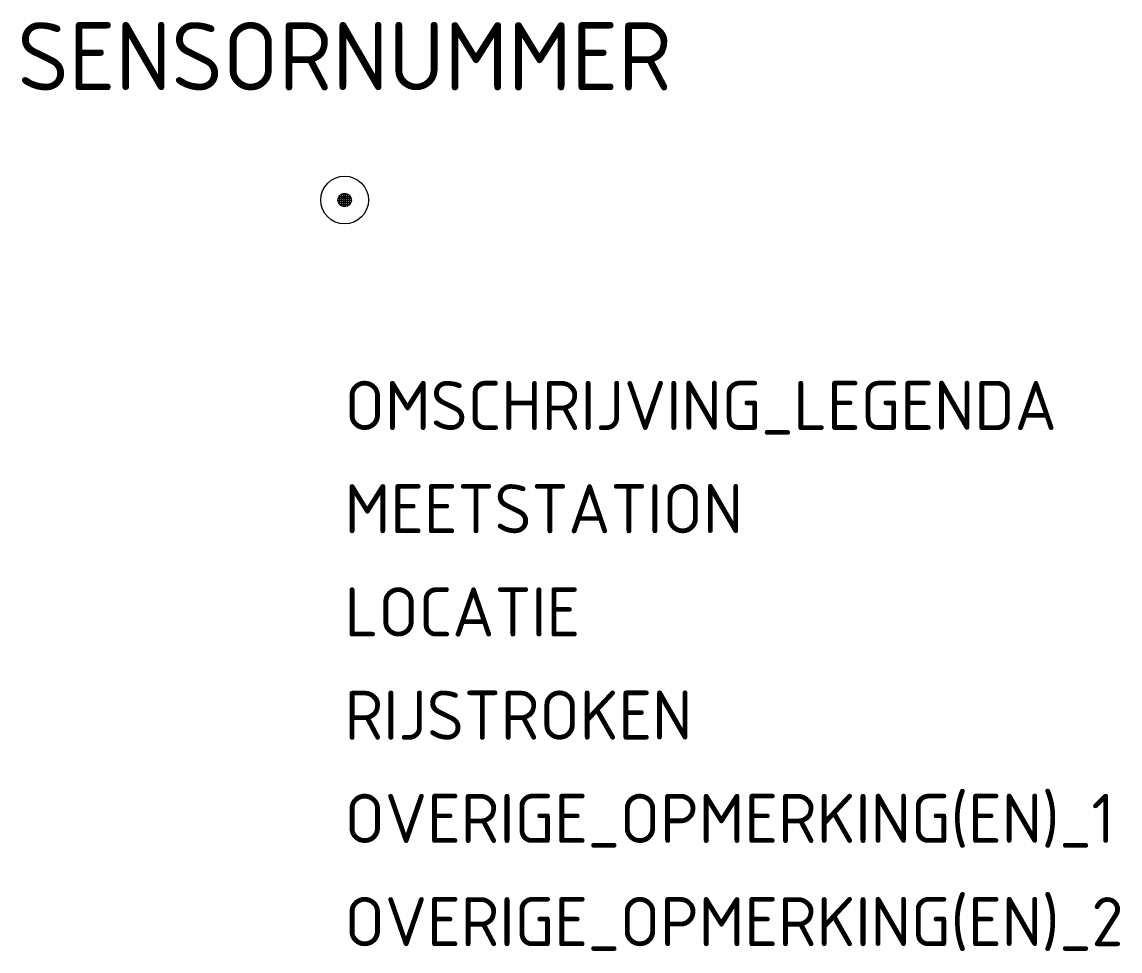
# Model space of a CAD drawing. Extents: x -11.8 to 28.4, y -27.5 to 6.5.
import ezdxf
from ezdxf.enums import TextEntityAlignment as Align

# ---------------------------------------------------------------- set-up
doc = ezdxf.new("R2010")
doc.units = 0
doc.header["$LTSCALE"] = 10
doc.header["$MEASUREMENT"] = 0
doc.layers.get('0').update_dxf_attribs({"linetype": 'CONTINUOUS'})
doc.layers.add('N-WE-KL-GMS-T18', color=1, linetype='CONTINUOUS', lineweight=18)
doc.layers.add('N-WE-KL-GMS-T25', color=7, linetype='CONTINUOUS', lineweight=25)
doc.styles.add('NLCS-ISO', font='NLCS-ISO.ttf')

msp = doc.modelspace()

# ---------------------------------------------------------------- hatches: boundary and pattern name
h = msp.add_hatch()
h.set_pattern_fill('ANGLE', color=256, scale=0.01, style=0)
h.set_pattern_definition([(0, (-554.92034, -386.696746), (0, 0.06985), [0.0508, -0.01905]), (90, (-554.92034, -386.696746), (-0.06985, 4e-18), [0.0508, -0.01905])])
h.paths.add_polyline_path([(-0.248, 0, 1), (0.248, 0, 1)])

# ---------------------------------------------------------------- linework, layer by layer
at = {"color": 0, "linetype": 'ByBlock'}
msp.add_circle((0, 0), 0.875, dxfattribs=at)
msp.add_circle((0, 0), 0.248)

# ---------------------------------------------------------------- texts
at = {"layer": 'N-WE-KL-GMS-T18', "linetype": 'ByBlock', "style": 'NLCS-ISO', "flags": 1}
for tag, p, s in [('OMSCHRIJVING_LEGENDA', (0, -8.431), 'Geleidbaarheidssensor'), ('MEETSTATION', (0, -12.215), ''), ('LOCATIE', (0, -16), ''), ('RIJSTROKEN', (0, -19.784), ''), ('OVERIGE_OPMERKING(EN)_1', (0, -23.569), ''), ('OVERIGE_OPMERKING(EN)_2', (0, -27.353), '')]:
    msp.add_attdef(tag, p, s, height=1.8, dxfattribs=at)
at = {"layer": 'N-WE-KL-GMS-T25', "linetype": 'ByBlock', "style": 'NLCS-ISO'}
msp.add_attdef('SENSORNUMMER', text='', height=2.5, dxfattribs=at).set_placement((0, 5.269), align=Align.MIDDLE_CENTER)

doc.saveas('drawing.dxf')
